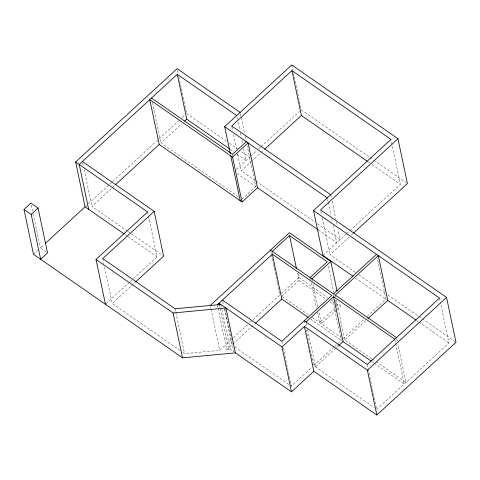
<?xml version="1.0" encoding="UTF-8"?>
<svg xmlns="http://www.w3.org/2000/svg" width="480" height="480" viewBox="0 0 480 480"><rect width="100%" height="100%" fill="white"/><g stroke="black" fill="none" stroke-linecap="round" stroke-linejoin="round"><path stroke-width="0.36" stroke-dasharray="2.4 1.8" d="M33.45 254.286L37.686 250.392M46.338 252.126L40.338 247.956L44.154 244.446M85.626 206.328L87.834 204.294M88.386 203.79L109.35 184.518M109.902 184.008L112.11 181.98M112.662 181.476L158.46 139.38M159.012 138.87L178.872 120.612M182.184 117.57L184.944 115.032M127.434 231.096L91.872 206.394L111.744 188.124M112.296 187.62L114.504 185.592M238.266 196.608L160.944 142.902L181.812 123.72M236.304 169.494L249.6 157.272L241.038 151.326M250.698 156.264L256.74 150.708M258.936 148.692L260.586 147.174M261.132 146.67L299.574 111.336M255.3 180.666L241.158 170.844L251.01 161.784M251.556 161.28L260.316 153.228M260.868 152.724L264.15 149.706M106.008 303.786L129.618 282.084M130.17 281.58L132.912 279.054M133.464 278.55L157.08 256.842L148.542 216.33M180.216 350.664L112.242 303.45L135.198 282.354M241.95 199.164L255.714 186.51L247.158 145.698M182.664 352.362L184.5 353.64L219.708 350.328L232.848 338.244M233.394 337.746L247.632 324.66M249.822 322.644L252.558 320.13M253.104 319.626L279.936 294.966L277.95 285.558M281.556 293.472L298.86 277.566L297.948 273.228M322.95 255.426L346.182 234.072M346.728 233.568L400.386 184.248L390.93 139.392M281.736 296.214L298.944 280.398L297.42 273.162M218.058 308.424L226.752 349.662L254.394 324.252M355.194 272.262L329.994 254.76L349.212 237.09M351.414 235.074L353.058 233.562M334.59 308.634L319.536 322.47L317.4 312.342M336.48 309.804L321.336 323.724L318.744 311.424M337.02 309.306L340.266 306.324L339.348 301.98M234.972 347.046L291.318 386.178L312.048 367.116M334.056 346.884L313.686 365.616L374.238 407.67M334.608 346.38L341.214 340.308L332.526 299.07M342.936 338.724L364.446 318.954M367.206 316.416L385.956 299.184L377.268 257.946M335.856 348.138L315.486 366.864L307.71 329.964M336.408 347.628L338.064 346.11M371.664 358.68L344.736 339.972L366.246 320.202M376.686 409.374L448.956 342.942L440.418 302.424M226.752 349.662L230.274 349.332L221.58 308.094M301.224 109.818L369.366 157.146M369.978 157.578L373.05 159.708M373.662 160.134L406.2 182.73M367.794 161.61L369.636 162.894M372.096 164.598L400.386 184.248M186.6 113.514L226.968 141.552M229.416 143.25L237.366 148.776M230.238 149.376L233.91 151.926M236.97 154.056L246.156 160.434L243.564 148.134M255.912 181.092L314.946 222.096M317.406 223.806L340.158 239.604L338.028 229.476M237.114 173.592L257.514 187.758M318.3 229.974L336.72 242.772L332.904 224.682M358.884 274.824L385.314 293.184M387.774 294.888L456 342.276M355.374 277.938L387.756 300.432M416.52 320.412L418.356 321.684M418.968 322.11L448.956 342.942M298.86 277.566L327.48 297.444M331.134 299.982L333.564 301.674M336 303.36L340.266 306.324M298.944 280.398L326.376 299.454M330.036 301.998L334.302 304.962M282.342 296.64L308.562 314.85M312.222 317.388L341.136 337.476M372.276 359.106L375.336 361.23M375.948 361.656L405.942 382.482L397.86 344.136M310.596 319.038L341.214 340.308M371.784 361.536L373.62 362.808M374.232 363.234L404.22 384.066L395.682 343.548M128.052 231.522L163.614 256.224M125.322 234.786L127.152 236.058M127.764 236.484L157.08 256.842M439.506 298.086L440.268 301.704M396.792 339.072L397.248 341.244M394.92 339.93L395.532 342.828M367.236 364.518L367.998 368.136M368.148 368.856L376.536 408.648M330.708 194.748L331.314 197.646M332.082 201.264L335.892 219.348M336.498 222.246L337.26 225.858M327.57 199.362L328.026 201.534M328.182 202.254L330.924 215.28M331.686 218.898L332.298 221.79M291.768 64.962L292.836 70.026M293.448 72.924L300.918 108.372M320.844 211.35L321.606 214.968M322.218 217.866L329.994 254.76M335.286 295.116L335.742 297.288M336.354 300.186L344.736 339.972M328.206 266.142L333.696 292.182M333.846 292.908L334.458 295.8M335.37 300.144L336.744 306.654M333.486 293.868L333.942 296.04M311.886 278.868L312.342 281.034M312.948 283.932L317.832 307.08M310.086 277.614L310.542 279.786M311.148 282.678L316.488 308.004M306.336 323.454L307.098 327.072M304.23 320.76L305.298 325.824M306.06 329.442L313.53 364.89M272.28 251.358L272.742 253.53M270.786 251.556L271.242 253.728M271.398 254.454L273.528 264.582M273.684 265.302L274.14 267.474M274.296 268.2L277.188 281.946M277.344 282.666L277.8 284.838M240.45 113.862L241.062 116.754M241.212 117.48L244.566 133.398M245.178 136.29L246.096 140.634M237.012 117.024L237.468 119.196M238.08 122.088L239.754 130.05M240.366 132.942L241.278 137.286M241.89 140.178L242.502 143.07M281.862 341.322L282.624 344.934M283.236 347.832L291.318 386.178M231.852 126.714L232.77 131.052M233.532 134.67L236.58 149.142M237.648 154.206L241.158 170.844M232.494 154.308L232.8 155.754M177.45 70.104L178.212 73.722M178.824 76.614L186.294 112.068M224.874 309.144L233.874 351.834L228.474 348.078L220.086 308.292M222.768 301.506L223.53 305.124M224.292 308.742L231.912 344.916M220.818 304.476L221.43 307.368M219.63 306.12L219.936 307.566M217.296 304.806L217.908 307.698M210.564 306.918L210.864 308.364M211.02 309.084L219.708 350.328M152.406 102.384L160.944 142.902M175.05 308.784L175.656 311.676M175.812 312.402L184.5 353.64M147.624 211.986L148.386 215.604M82.722 162.984L83.334 165.882M84.096 169.5L91.872 206.394M102.786 258.594L103.854 263.658M104.616 267.276L112.242 303.45M31.338 205.272L32.562 211.062M33.168 213.954L40.338 247.956"/><path stroke-width="0.72" d="M24 209.43L30.882 203.1L38.082 208.104L47.538 252.96L40.65 259.284L31.2 214.428L24 209.43L33.45 254.286L182.55 357.84L235.362 352.866L291.474 391.842L313.842 371.28L304.392 326.424L282.024 346.986L291.474 391.842M124.098 233.934L85.074 206.832L75.624 161.976L177.144 68.658L240.15 112.416M236.706 115.578L177.306 74.322L79.224 164.478L88.674 209.334M31.2 214.428L38.082 208.104M45.246 243.444L85.074 206.832M115.608 184.572L159.222 144.486L149.772 99.63L232.578 157.14L242.028 201.996L257.514 187.758L248.064 142.902L232.578 157.14M184.56 121.194L186.756 119.178L177.306 74.322M230.304 153.42L224.658 126.648L291.768 64.962L397.974 138.726L407.424 183.582L353.61 233.052M352.926 276.24L322.95 255.426L313.5 210.57L390.93 139.392L291.93 70.626L231.702 125.988L330.708 194.748M105.456 304.296L96.006 259.44L147.624 211.986L75.624 161.976M82.416 161.538L154.164 211.368L102.786 258.594L175.05 308.784L220.818 304.476M246.264 141.654L232.494 154.308L151.494 98.046M264.696 149.202L301.38 115.482L291.93 70.626M135.744 281.85L163.614 256.224L154.164 211.368M210.258 305.472L289.41 232.71L330.81 261.468L337.062 291.132M272.28 251.358L289.488 235.542L327.288 261.798L310.086 277.614M217.296 304.806L272.364 254.19L331.764 295.452L281.862 341.322L222.462 300.06M397.974 138.726L320.544 209.904L446.55 297.42L456 342.276L376.848 415.038L313.842 371.28M255.492 323.244L281.814 299.046L272.364 254.19M311.886 278.868L330.81 261.468M376.5 254.328L333.486 293.868L270.48 250.11M306.03 322.008L333.564 296.7L394.764 339.21M338.61 345.606L343.014 341.556L333.564 296.7M367.902 318.684L387.756 300.432L378.3 255.576L335.286 295.116L396.486 337.626M376.848 415.038L367.392 370.182L446.55 297.42M96.006 259.44L173.1 312.984L225.912 308.01L235.362 352.866M301.38 115.482L367.176 161.184M224.658 126.648L327.264 197.916M186.756 119.178L229.626 148.95M313.5 210.57L439.506 298.086L367.236 364.518L304.23 320.76M257.514 187.758L318.3 229.974M387.756 300.432L415.908 319.986M159.222 144.486L242.028 201.996M281.814 299.046L308.148 317.34M343.014 341.556L371.172 361.11M304.392 326.424L367.392 370.182M282.024 346.986L219.018 303.222L219.474 305.394M289.488 235.542L296.502 268.824M230.778 155.886L240.228 200.742M173.1 312.984L182.55 357.84"/></g></svg>
